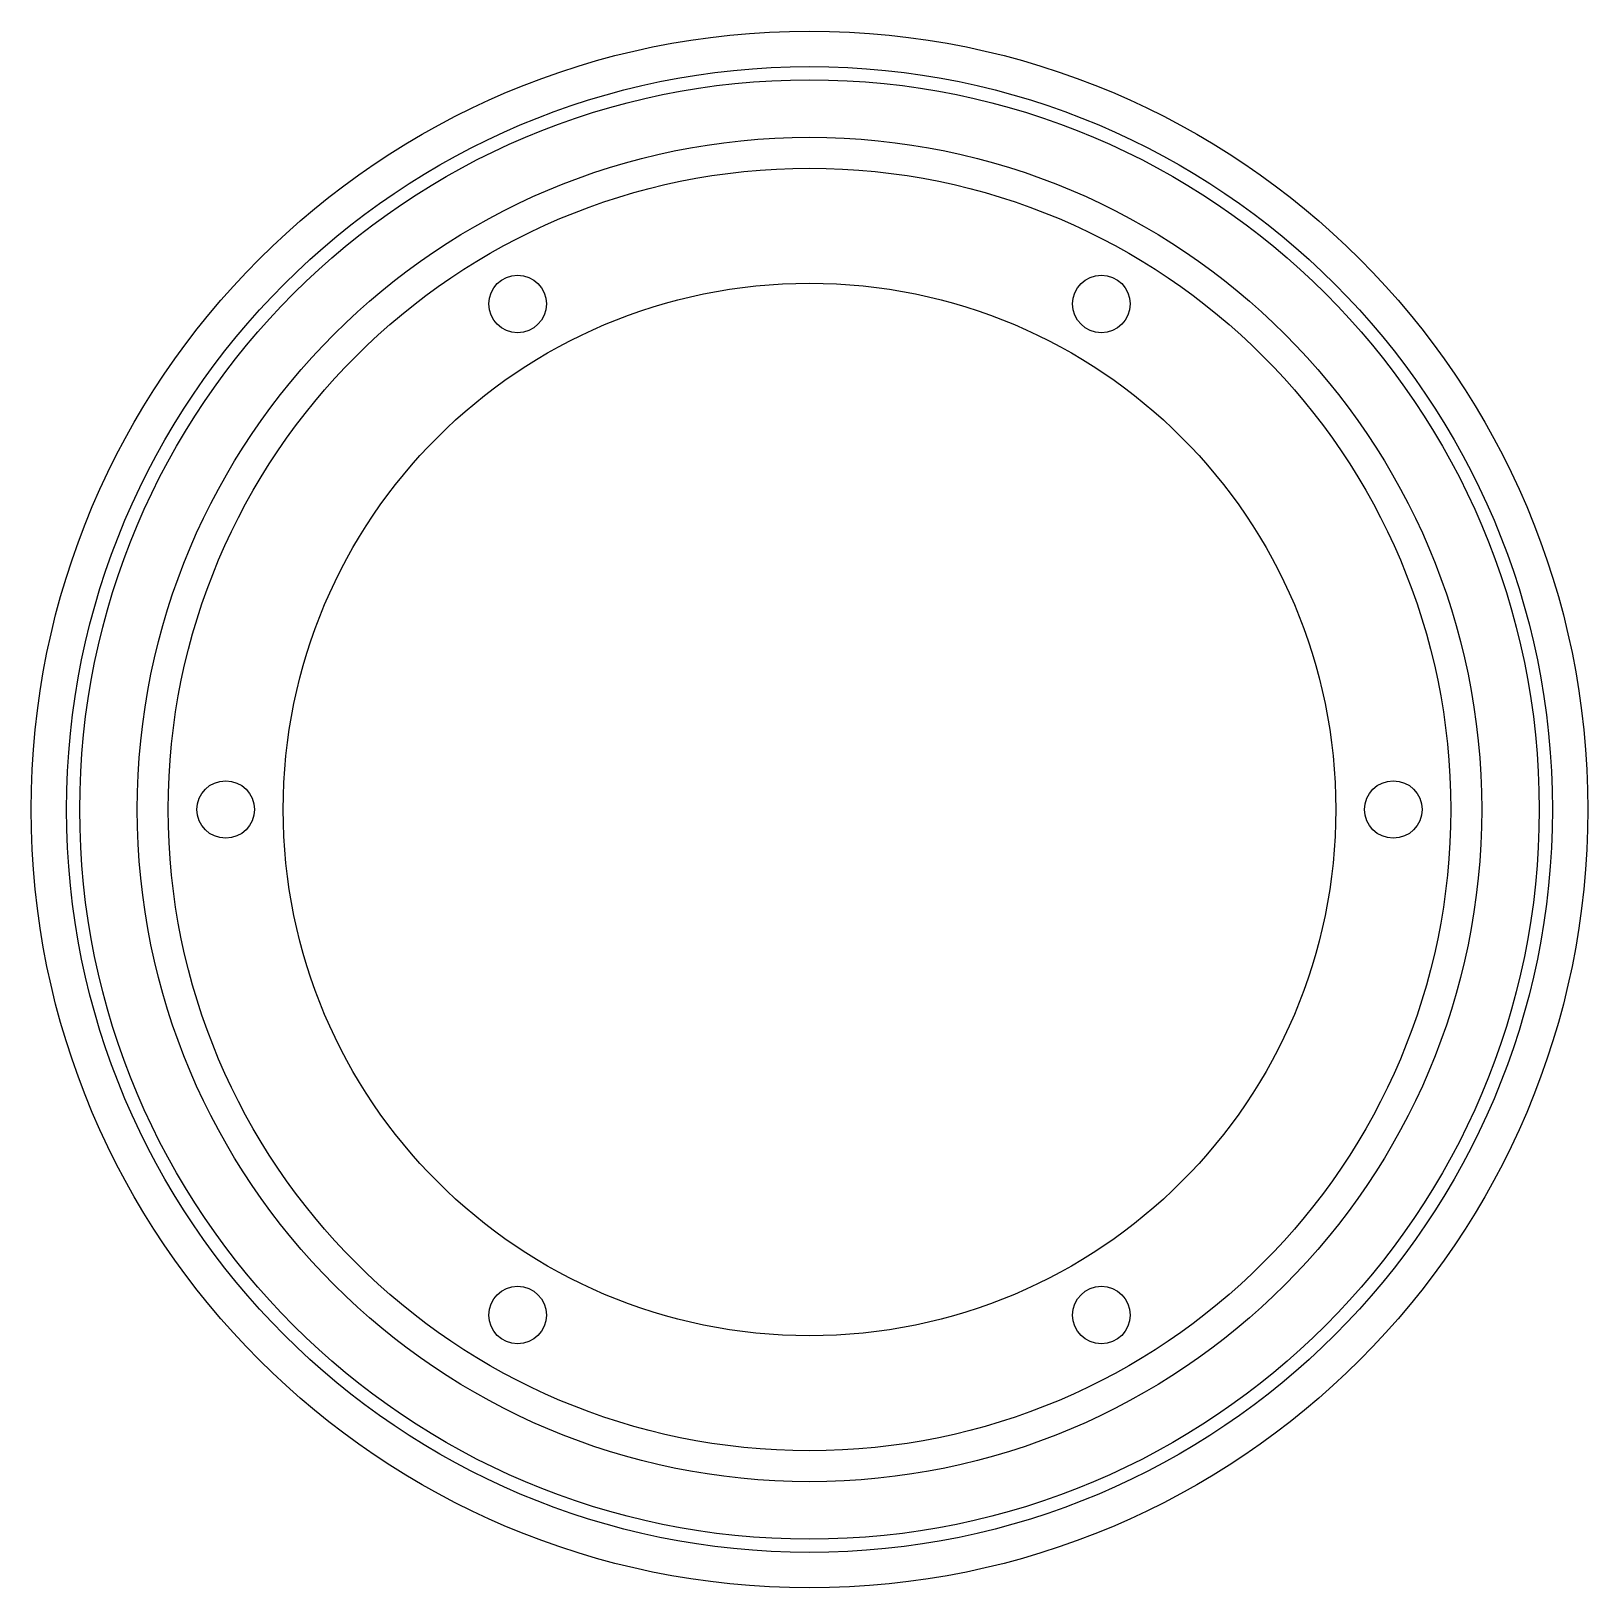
# Model space of a CAD drawing. Header units: millimetres. Extents: x -44 to 44, y -44 to 44.
import ezdxf

# ---------------------------------------------------------------- set-up
doc = ezdxf.new("R2010")
doc.units = ezdxf.units.MM

msp = doc.modelspace()

# ---------------------------------------------------------------- linework, layer by layer
for p, q in [((-15.688, 27.172, -6), (-15.688, 27.172, -9)), ((15.688, 27.172, -6), (15.688, 27.172, -9)), ((-31.375, 0, -6), (-31.375, 0, -9)), ((29.75, 0, -6), (29.75, 0, -9)), ((36.25, 0, -12), (36.25, 0, -9)), ((38, 0, -6), (38, 0)), ((41.25, 0, -12), (41.25, 0, -9)), ((42, 0), (42, 0, -7)), ((44, 0, -9), (44, 0, -7)), ((31.375, 0, -6), (31.375, 0, -9)), ((-15.688, -27.172, -6), (-15.688, -27.172, -9)), ((15.688, -27.172, -6), (15.688, -27.172, -9))]:
    msp.add_line(p, q)
for centre, radius in [((0, 0, -9), 44), ((0, 0, -7), 44), ((0, 0, -7), 42), ((0, 0), 42), ((0, 0, -9), 41.25), ((0, 0, -12), 41.25), ((0, 0), 38), ((0, 0, -6), 38), ((0, 0, -12), 36.25), ((0, 0, -9), 36.25), ((-16.5, 28.579, -9), 1.625), ((-16.5, 28.579, -6), 1.625), ((16.5, 28.579, -9), 1.625), ((16.5, 28.579, -6), 1.625), ((0, 0, -9), 29.75), ((0, 0, -6), 29.75), ((-33, 0, -9), 1.625), ((-33, 0, -6), 1.625), ((33, 0, -9), 1.625), ((33, 0, -6), 1.625), ((-16.5, -28.579, -9), 1.625), ((-16.5, -28.579, -6), 1.625), ((16.5, -28.579, -9), 1.625), ((16.5, -28.579, -6), 1.625)]:
    msp.add_circle(centre, radius)

doc.saveas('drawing.dxf')
